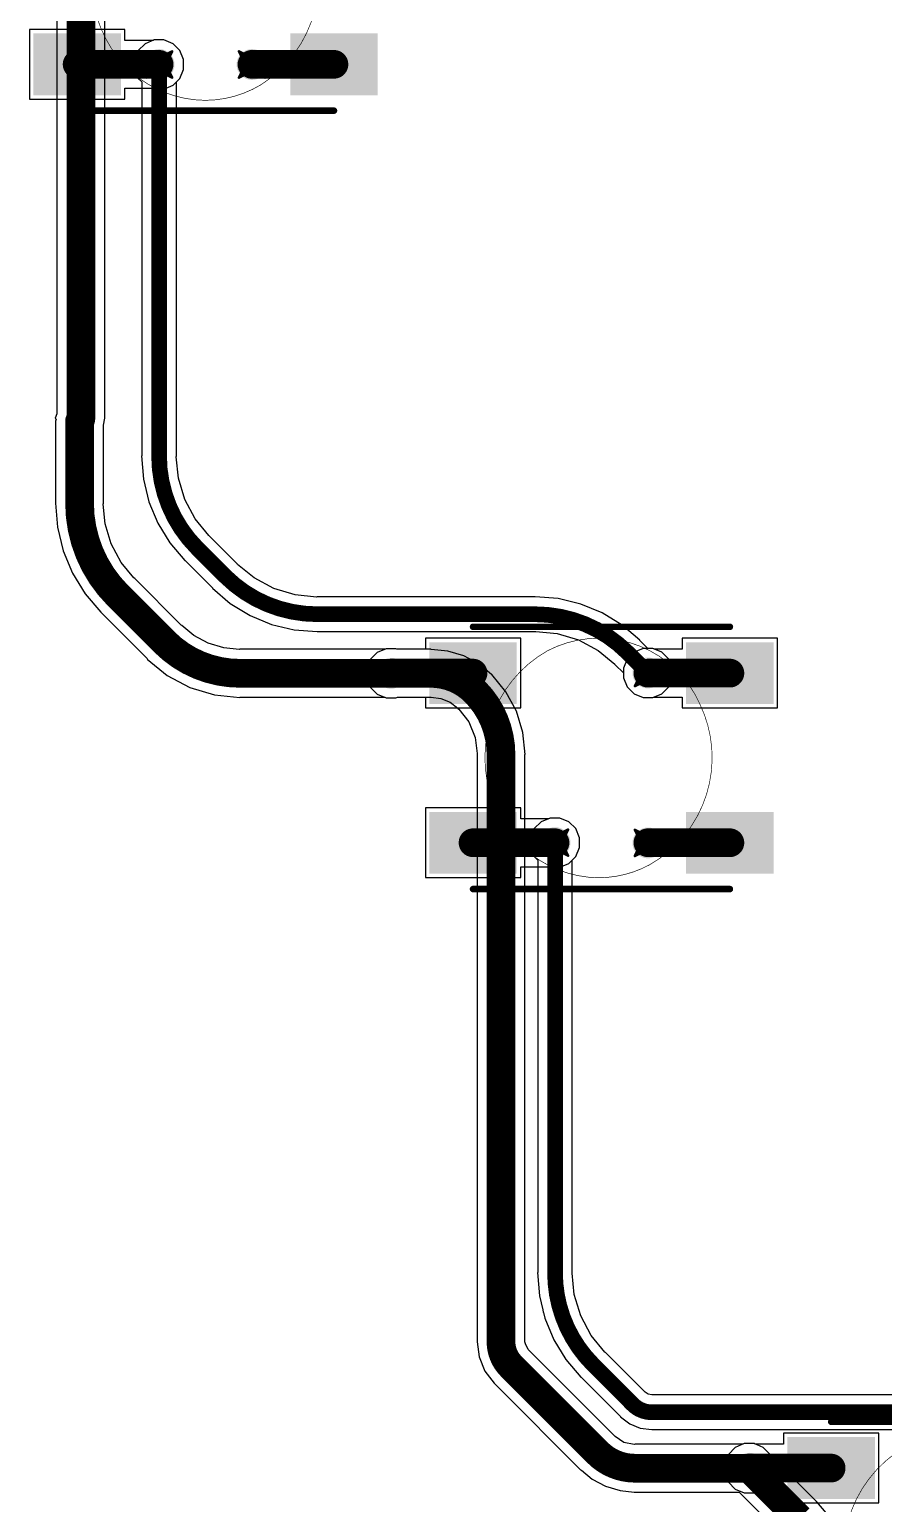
# Model space of a CAD drawing. Header units: inches. Extents: x -11 to 1110, y -7 to 455.
# Drawn here: x 644.01 to 660.63, y 143.59 to 172.27 of the extents above; entities that cross this region are included whole.
import ezdxf

# ---------------------------------------------------------------- set-up
doc = ezdxf.new("R2010")
doc.units = ezdxf.units.IN
for name, color, linetype in [('Bottom Layer', 5, 'Continuous'), ('Drill Drawing', 1, 'Continuous'), ('Mechanical 7', 56, 'Continuous'), ('Top Layer', 1, 'Continuous'), ('Top Overlay', 2, 'Continuous'), ('Top Paste', 8, 'Continuous'), ('Top Solder', 216, 'Continuous'), ('Via Holes', 16, 'Continuous')]:
    doc.layers.add(name, color=color, linetype=linetype)

msp = doc.modelspace()

# ---------------------------------------------------------------- hatches: boundary and pattern name
at = {"layer": 'Bottom Layer'}
h = msp.add_hatch(color=5, dxfattribs=at)
edge = h.paths.add_edge_path()
edge.add_arc((646.53, 171.585), 0.3, 0, 360)
h = msp.add_hatch(color=5, dxfattribs=at)
edge = h.paths.add_edge_path()
edge.add_arc((648.339, 171.585), 0.3, 0, 360)
h = msp.add_hatch(color=5, dxfattribs=at)
edge = h.paths.add_edge_path()
edge.add_arc((651.046, 159.74), 0.3, 0, 360)
h = msp.add_hatch(color=5, dxfattribs=at)
edge = h.paths.add_edge_path()
edge.add_arc((656.046, 159.747), 0.3, 0, 360)
h = msp.add_hatch(color=5, dxfattribs=at)
edge = h.paths.add_edge_path()
edge.add_arc((654.238, 156.447), 0.3, 0, 360)
h = msp.add_hatch(color=5, dxfattribs=at)
edge = h.paths.add_edge_path()
edge.add_arc((656.046, 156.44), 0.3, 0, 360)
h = msp.add_hatch(color=5, dxfattribs=at)
edge = h.paths.add_edge_path()
edge.add_arc((658.018, 144.275), 0.3, 0, 360)
at = {"layer": 'Top Layer'}
for points in [[(644.185, 172.088), (645.685, 172.088), (645.685, 171.088), (644.185, 171.088)], [(649.185, 172.088), (650.685, 172.088), (650.685, 171.088), (649.185, 171.088)], [(651.892, 160.244), (653.392, 160.244), (653.392, 159.244), (651.892, 159.244)], [(658.392, 159.244), (656.892, 159.244), (656.892, 160.244), (658.392, 160.244)], [(651.892, 156.944), (653.392, 156.944), (653.392, 155.944), (651.892, 155.944)], [(656.892, 156.944), (658.392, 156.944), (658.392, 155.944), (656.892, 155.944)], [(658.864, 144.778), (660.364, 144.778), (660.364, 143.778), (658.864, 143.778)]]:
    msp.add_hatch(color=1, dxfattribs=at).paths.add_polyline_path(points)
h = msp.add_hatch(color=1, dxfattribs=at)
edge = h.paths.add_edge_path()
edge.add_arc((646.53, 171.585), 0.3, 0, 360)
h = msp.add_hatch(color=1, dxfattribs=at)
edge = h.paths.add_edge_path()
edge.add_arc((648.339, 171.585), 0.3, 0, 360)
h = msp.add_hatch(color=1, dxfattribs=at)
edge = h.paths.add_edge_path()
edge.add_arc((651.046, 159.74), 0.3, 0, 360)
h = msp.add_hatch(color=1, dxfattribs=at)
edge = h.paths.add_edge_path()
edge.add_arc((656.046, 159.747), 0.3, 0, 360)
h = msp.add_hatch(color=1, dxfattribs=at)
edge = h.paths.add_edge_path()
edge.add_arc((654.238, 156.447), 0.3, 0, 360)
h = msp.add_hatch(color=1, dxfattribs=at)
edge = h.paths.add_edge_path()
edge.add_arc((656.046, 156.44), 0.3, 0, 360)
h = msp.add_hatch(color=1, dxfattribs=at)
edge = h.paths.add_edge_path()
edge.add_arc((658.018, 144.275), 0.3, 0, 360)
at = {"layer": 'Top Paste'}
for points in [[(644.185, 172.088), (645.685, 172.088), (645.685, 171.088), (644.185, 171.088)], [(649.185, 172.088), (650.685, 172.088), (650.685, 171.088), (649.185, 171.088)], [(651.892, 160.244), (653.392, 160.244), (653.392, 159.244), (651.892, 159.244)], [(658.392, 159.244), (656.892, 159.244), (656.892, 160.244), (658.392, 160.244)], [(651.892, 156.944), (653.392, 156.944), (653.392, 155.944), (651.892, 155.944)], [(656.892, 156.944), (658.392, 156.944), (658.392, 155.944), (656.892, 155.944)], [(658.864, 144.778), (660.364, 144.778), (660.364, 143.778), (658.864, 143.778)]]:
    msp.add_hatch(color=8, dxfattribs=at).paths.add_polyline_path(points)
at = {"layer": 'Top Solder'}
for points in [[(644.083, 172.19), (645.786, 172.19), (645.786, 170.987), (644.083, 170.987)], [(649.083, 172.19), (650.786, 172.19), (650.786, 170.987), (649.083, 170.987)], [(651.79, 160.345), (653.494, 160.345), (653.494, 159.142), (651.79, 159.142)], [(658.494, 159.142), (656.79, 159.142), (656.79, 160.345), (658.494, 160.345)], [(651.79, 157.045), (653.494, 157.045), (653.494, 155.842), (651.79, 155.842)], [(656.79, 157.045), (658.494, 157.045), (658.494, 155.842), (656.79, 155.842)], [(658.762, 144.88), (660.465, 144.88), (660.465, 143.677), (658.762, 143.677)]]:
    msp.add_hatch(color=216, dxfattribs=at).paths.add_polyline_path(points)
at = {"layer": 'Via Holes'}
h = msp.add_hatch(color=7, dxfattribs=at)
edge = h.paths.add_edge_path()
edge.add_arc((646.53, 171.585), 0.15, 0, 360)
h = msp.add_hatch(color=7, dxfattribs=at)
edge = h.paths.add_edge_path()
edge.add_arc((648.339, 171.585), 0.15, 0, 360)
h = msp.add_hatch(color=7, dxfattribs=at)
edge = h.paths.add_edge_path()
edge.add_arc((651.046, 159.74), 0.15, 0, 360)
h = msp.add_hatch(color=7, dxfattribs=at)
edge = h.paths.add_edge_path()
edge.add_arc((656.046, 159.747), 0.15, 0, 360)
h = msp.add_hatch(color=7, dxfattribs=at)
edge = h.paths.add_edge_path()
edge.add_arc((654.238, 156.447), 0.15, 0, 360)
h = msp.add_hatch(color=7, dxfattribs=at)
edge = h.paths.add_edge_path()
edge.add_arc((656.046, 156.44), 0.15, 0, 360)
h = msp.add_hatch(color=7, dxfattribs=at)
edge = h.paths.add_edge_path()
edge.add_arc((658.018, 144.275), 0.15, 0, 360)

# ---------------------------------------------------------------- linework, layer by layer
at = {"layer": 'Bottom Layer'}
for p, q in [((644.541, 173.594), (644.541, 164.789)), ((645.474, 164.704), (645.474, 173.787)), ((646.125, 171.855), (646.052, 171.68)), ((646.26, 171.99), (646.125, 171.855)), ((646.435, 172.063), (646.26, 171.99)), ((646.625, 172.063), (646.435, 172.063)), ((646.801, 171.99), (646.625, 172.063)), ((646.935, 171.855), (646.801, 171.99)), ((647.008, 171.68), (646.935, 171.855)), ((646.052, 171.68), (646.052, 171.49)), ((647.008, 171.49), (647.008, 171.68)), ((646.052, 171.49), (646.125, 171.314)), ((646.125, 171.314), (646.194, 171.246)), ((646.194, 171.246), (646.194, 163.969)), ((646.867, 171.246), (646.935, 171.314)), ((646.867, 163.969), (646.867, 171.246)), ((646.935, 171.314), (647.008, 171.49)), ((644.541, 164.789), (644.506, 164.704)), ((644.506, 164.704), (644.506, 164.704)), ((644.506, 164.704), (644.524, 164.682)), ((644.524, 164.682), (644.516, 164.643)), ((644.516, 164.643), (644.516, 163.053)), ((645.448, 164.568), (645.475, 164.704)), ((645.475, 164.704), (645.474, 164.704)), ((645.448, 163.053), (645.448, 164.568)), ((646.194, 163.969), (646.191, 163.969)), ((646.191, 163.969), (646.227, 163.519)), ((646.864, 163.954), (646.867, 163.969)), ((646.905, 163.538), (646.864, 163.954)), ((646.227, 163.519), (646.332, 163.079)), ((647.031, 163.124), (646.905, 163.538)), ((644.516, 163.053), (644.516, 163.053)), ((644.516, 163.053), (644.553, 162.583)), ((645.444, 163.032), (645.448, 163.053)), ((645.482, 162.647), (645.444, 163.032)), ((646.332, 163.079), (646.505, 162.662)), ((647.235, 162.743), (647.031, 163.124)), ((645.6, 162.257), (645.482, 162.647)), ((646.505, 162.662), (646.741, 162.277)), ((647.5, 162.419), (647.235, 162.743)), ((644.553, 162.583), (644.663, 162.124)), ((647.512, 162.411), (647.5, 162.419)), ((648.051, 161.872), (647.512, 162.411)), ((644.663, 162.124), (644.843, 161.688)), ((645.793, 161.898), (645.6, 162.257)), ((646.741, 162.277), (647.034, 161.933)), ((646.038, 161.599), (645.793, 161.898)), ((647.034, 161.933), (647.036, 161.935)), ((647.036, 161.935), (647.575, 161.396)), ((648.059, 161.86), (648.051, 161.872)), ((648.383, 161.595), (648.059, 161.86)), ((644.843, 161.688), (645.09, 161.286)), ((646.056, 161.587), (646.038, 161.599)), ((646.963, 160.68), (646.056, 161.587)), ((648.764, 161.391), (648.383, 161.595)), ((645.09, 161.286), (645.396, 160.927)), ((647.575, 161.396), (647.573, 161.394)), ((647.573, 161.394), (647.917, 161.101)), ((649.178, 161.265), (648.764, 161.391)), ((649.594, 161.224), (649.178, 161.265)), ((649.609, 161.227), (649.594, 161.224)), ((653.851, 161.227), (649.609, 161.227)), ((654.302, 161.194), (653.851, 161.229)), ((653.851, 161.229), (653.851, 161.227)), ((654.741, 161.088), (654.302, 161.194)), ((645.396, 160.927), (645.397, 160.928)), ((645.397, 160.928), (646.304, 160.021)), ((647.917, 161.101), (648.302, 160.865)), ((655.158, 160.915), (654.741, 161.088)), ((655.544, 160.679), (655.158, 160.915)), ((646.971, 160.668), (646.963, 160.68)), ((647.205, 160.475), (646.971, 160.668)), ((648.302, 160.865), (648.719, 160.692)), ((648.719, 160.692), (649.159, 160.587)), ((655.887, 160.386), (655.544, 160.679)), ((647.486, 160.326), (647.205, 160.475)), ((647.789, 160.234), (647.486, 160.326)), ((649.159, 160.587), (649.609, 160.551)), ((649.609, 160.551), (649.609, 160.554)), ((649.609, 160.554), (653.851, 160.554)), ((653.851, 160.554), (653.866, 160.556)), ((653.866, 160.556), (654.282, 160.516)), ((654.282, 160.516), (654.696, 160.39)), ((654.696, 160.39), (655.078, 160.186)), ((655.885, 160.384), (655.887, 160.386)), ((656.045, 160.225), (655.885, 160.384)), ((648.092, 160.204), (647.789, 160.234)), ((648.105, 160.207), (648.092, 160.204)), ((650.923, 160.207), (648.105, 160.207)), ((650.951, 160.218), (650.923, 160.207)), ((651.141, 160.218), (650.951, 160.218)), ((651.17, 160.207), (651.141, 160.218)), ((651.82, 160.207), (651.17, 160.207)), ((651.829, 160.205), (651.82, 160.207)), ((652.148, 160.173), (651.829, 160.205)), ((652.463, 160.078), (652.148, 160.173)), ((652.753, 159.923), (652.463, 160.078)), ((655.078, 160.186), (655.401, 159.921)), ((656.141, 160.225), (656.045, 160.225)), ((656.317, 160.152), (656.141, 160.225)), ((656.451, 160.018), (656.317, 160.152)), ((646.304, 160.021), (646.301, 160.018)), ((646.301, 160.018), (646.688, 159.701)), ((653.001, 159.72), (652.753, 159.923)), ((655.401, 159.921), (655.409, 159.908)), ((655.409, 159.908), (655.569, 159.749)), ((655.569, 159.749), (655.569, 159.652)), ((656.524, 159.842), (656.451, 160.018)), ((656.524, 159.652), (656.524, 159.842)), ((646.688, 159.701), (647.129, 159.465)), ((647.129, 159.465), (647.608, 159.32)), ((653.008, 159.715), (653.001, 159.72)), ((653.009, 159.716), (653.008, 159.715)), ((653.283, 159.382), (653.009, 159.716)), ((655.569, 159.652), (655.641, 159.476)), ((655.641, 159.476), (655.776, 159.342)), ((656.317, 159.342), (656.451, 159.476)), ((656.451, 159.476), (656.524, 159.652)), ((647.608, 159.32), (648.105, 159.271)), ((648.105, 159.271), (648.105, 159.274)), ((648.105, 159.274), (650.923, 159.274)), ((650.923, 159.274), (650.951, 159.263)), ((650.951, 159.263), (651.141, 159.263)), ((651.141, 159.263), (651.17, 159.274)), ((651.17, 159.274), (651.82, 159.274)), ((651.82, 159.274), (651.829, 159.276)), ((651.829, 159.276), (652.015, 159.251)), ((652.015, 159.251), (652.195, 159.176)), ((652.195, 159.176), (652.344, 159.062)), ((653.487, 159.001), (653.283, 159.382)), ((655.776, 159.342), (655.951, 159.269)), ((655.951, 159.269), (656.141, 159.269)), ((656.141, 159.269), (656.317, 159.342)), ((652.344, 159.062), (652.349, 159.055)), ((652.349, 159.055), (652.367, 159.043)), ((652.367, 159.043), (652.557, 158.796)), ((653.612, 158.588), (653.487, 159.001)), ((652.557, 158.796), (652.684, 158.489)), ((652.684, 158.489), (652.725, 158.18)), ((653.654, 158.159), (653.612, 158.588)), ((652.725, 158.18), (652.72, 158.159)), ((652.72, 158.159), (652.72, 146.736)), ((653.653, 156.615), (653.653, 158.159)), ((653.653, 158.159), (653.654, 158.159)), ((654.143, 156.925), (653.967, 156.852)), ((654.333, 156.925), (654.143, 156.925)), ((654.508, 156.852), (654.333, 156.925)), ((653.78, 156.59), (653.653, 156.615)), ((653.833, 156.718), (653.78, 156.59)), ((653.967, 156.852), (653.833, 156.718)), ((654.643, 156.718), (654.508, 156.852)), ((654.715, 156.542), (654.643, 156.718)), ((653.653, 156.279), (653.78, 156.305)), ((653.78, 156.305), (653.833, 156.176)), ((654.643, 156.176), (654.715, 156.352)), ((654.715, 156.352), (654.715, 156.542)), ((653.653, 146.736), (653.653, 156.279)), ((653.833, 156.176), (653.901, 156.108)), ((653.901, 156.108), (653.901, 148.083)), ((654.574, 156.108), (654.643, 156.176)), ((654.574, 148.083), (654.574, 156.108)), ((653.901, 148.083), (653.899, 148.083)), ((653.899, 148.083), (653.934, 147.632)), ((654.571, 148.068), (654.574, 148.083)), ((654.612, 147.652), (654.571, 148.068)), ((653.934, 147.632), (654, 147.357)), ((654.738, 147.238), (654.612, 147.652)), ((654, 147.357), (654.009, 147.311)), ((654.009, 147.311), (654.012, 147.307)), ((654.012, 147.307), (654.04, 147.193)), ((654.04, 147.193), (654.212, 146.776)), ((654.942, 146.856), (654.738, 147.238)), ((655.207, 146.533), (654.942, 146.856)), ((652.72, 146.736), (652.719, 146.736)), ((652.719, 146.736), (652.758, 146.44)), ((653.652, 146.735), (653.653, 146.736)), ((653.661, 146.694), (653.652, 146.735)), ((653.714, 146.588), (653.661, 146.694)), ((655.396, 144.906), (653.714, 146.588)), ((654.212, 146.776), (654.448, 146.391)), ((652.758, 146.44), (652.872, 146.165)), ((654.448, 146.391), (654.742, 146.047)), ((655.22, 146.525), (655.207, 146.533)), ((655.99, 145.755), (655.22, 146.525)), ((652.872, 146.165), (653.054, 145.929)), ((654.742, 146.047), (654.744, 146.049)), ((654.744, 146.049), (655.514, 145.279)), ((653.054, 145.929), (653.054, 145.929)), ((653.054, 145.929), (653.144, 145.839)), ((653.144, 145.839), (654.736, 144.247)), ((655.992, 145.757), (655.99, 145.755)), ((656.05, 145.717), (655.992, 145.757)), ((656.12, 145.704), (656.05, 145.717)), ((656.12, 145.701), (656.12, 145.704)), ((660.877, 145.701), (656.12, 145.701)), ((655.514, 145.279), (655.513, 145.278)), ((655.513, 145.278), (655.691, 145.142)), ((655.691, 145.142), (655.898, 145.056)), ((655.406, 144.891), (655.396, 144.906)), ((655.576, 144.777), (655.406, 144.891)), ((655.898, 145.056), (656.12, 145.027)), ((656.12, 145.027), (656.12, 145.028)), ((656.12, 145.028), (660.877, 145.028)), ((655.777, 144.737), (655.576, 144.777)), ((655.795, 144.741), (655.777, 144.737)), ((657.895, 144.741), (655.795, 144.741)), ((657.923, 144.753), (657.895, 144.741)), ((658.113, 144.753), (657.923, 144.753)), ((658.289, 144.68), (658.113, 144.753)), ((658.423, 144.545), (658.289, 144.68)), ((658.435, 144.517), (658.423, 144.545)), ((659.325, 143.627), (658.435, 144.517)), ((654.736, 144.247), (654.751, 144.237)), ((654.751, 144.237), (654.964, 144.062)), ((654.964, 144.062), (655.223, 143.924)), ((655.223, 143.924), (655.503, 143.839)), ((655.503, 143.839), (655.778, 143.812)), ((655.778, 143.812), (655.795, 143.809)), ((655.795, 143.809), (657.825, 143.809)), ((657.825, 143.809), (658.666, 142.968)), ((659.632, 143.268), (659.325, 143.627)), ((659.325, 143.627), (659.325, 143.627))]:
    msp.add_line(p, q, dxfattribs=at)
for points in [[(645.008, 164.704, 0.559, 0.559, 0), (645.008, 173.787, 0.559, 0.559, 0)], [(646.53, 163.969, 0.305, 0.305, 0), (646.53, 171.585, 0.305, 0.305, 0)], [(645.008, 164.704, 0.559, 0.559, -0.198912), (644.982, 164.643, 0.559, 0.559, 0)], [(644.982, 163.053, 0.559, 0.559, 0), (644.982, 164.643, 0.559, 0.559, 0)], [(647.274, 162.173, 0.305, 0.305, -0.198912), (646.53, 163.969, 0.305, 0.305, 0)], [(645.726, 161.257, 0.559, 0.559, -0.198912), (644.982, 163.053, 0.559, 0.559, 0)], [(647.274, 162.173, 0.305, 0.305, 0), (647.813, 161.634, 0.305, 0.305, 0)], [(649.609, 160.89, 0.305, 0.305, -0.198912), (647.813, 161.634, 0.305, 0.305, 0)], [(645.726, 161.257, 0.559, 0.559, 0), (646.633, 160.35, 0.559, 0.559, 0)], [(649.609, 160.89, 0.305, 0.305, 0), (653.851, 160.89, 0.305, 0.305, 0)], [(653.851, 160.89, 0.305, 0.305, -0.198912), (655.647, 160.146, 0.305, 0.305, 0)], [(648.105, 159.74, 0.559, 0.559, -0.198912), (646.633, 160.35, 0.559, 0.559, 0)], [(655.647, 160.146, 0.305, 0.305, 0), (656.046, 159.747, 0.305, 0.305, 0)], [(648.105, 159.74, 0.559, 0.559, 0), (651.046, 159.74, 0.559, 0.559, 0)], [(651.046, 159.74, 0.559, 0.559, 0), (651.82, 159.74, 0.559, 0.559, 0)], [(651.82, 159.74, 0.559, 0.559, -0.198912), (652.678, 159.385, 0.559, 0.559, 0)], [(652.678, 159.385, 0.559, 0.559, -0.198912), (653.186, 158.159, 0.559, 0.559, 0)], [(653.186, 146.736, 0.559, 0.559, 0), (653.186, 158.159, 0.559, 0.559, 0)], [(654.238, 148.083, 0.305, 0.305, 0), (654.238, 156.447, 0.305, 0.305, 0)], [(654.32, 147.44, 0.305, 0.305, -0.064021), (654.238, 148.083, 0.305, 0.305, 0)], [(654.982, 146.287, 0.305, 0.305, -0.133195), (654.32, 147.44, 0.305, 0.305, 0)], [(653.384, 146.259, 0.559, 0.559, -0.198912), (653.186, 146.736, 0.559, 0.559, 0)], [(653.384, 146.259, 0.559, 0.559, 0), (655.066, 144.577, 0.559, 0.559, 0)], [(654.982, 146.287, 0.305, 0.305, 0), (655.752, 145.517, 0.305, 0.305, 0)], [(656.12, 145.364, 0.305, 0.305, -0.198912), (655.752, 145.517, 0.305, 0.305, 0)], [(656.12, 145.364, 0.305, 0.305, 0), (660.877, 145.364, 0.305, 0.305, 0)], [(655.795, 144.275, 0.559, 0.559, -0.198912), (655.066, 144.577, 0.559, 0.559, 0)], [(655.795, 144.275, 0.559, 0.559, 0), (658.018, 144.275, 0.559, 0.559, 0)], [(658.018, 144.275, 0.559, 0.559, 0), (658.996, 143.297, 0.559, 0.559, 0)]]:
    msp.add_lwpolyline(points, format="xyseb", dxfattribs=at)
for points in [[(646.454, 171.585, 0.152, 0.152, 1), (646.606, 171.585, 0.152, 0.152, 1)], [(644.842, 164.643, 0.279, 0.279, 1), (645.122, 164.643, 0.279, 0.279, 1)], [(644.842, 164.643, 0.279, 0.279, 1), (645.122, 164.643, 0.279, 0.279, 1)], [(644.868, 164.704, 0.279, 0.279, 1), (645.147, 164.704, 0.279, 0.279, 1)], [(644.868, 164.704, 0.279, 0.279, 1), (645.147, 164.704, 0.279, 0.279, 1)], [(646.454, 163.969, 0.152, 0.152, 1), (646.606, 163.969, 0.152, 0.152, 1)], [(646.454, 163.969, 0.152, 0.152, 1), (646.606, 163.969, 0.152, 0.152, 1)], [(644.842, 163.053, 0.279, 0.279, 1), (645.122, 163.053, 0.279, 0.279, 1)], [(644.842, 163.053, 0.279, 0.279, 1), (645.122, 163.053, 0.279, 0.279, 1)], [(647.198, 162.173, 0.152, 0.152, 1), (647.35, 162.173, 0.152, 0.152, 1)], [(647.198, 162.173, 0.152, 0.152, 1), (647.35, 162.173, 0.152, 0.152, 1)], [(647.737, 161.634, 0.152, 0.152, 1), (647.889, 161.634, 0.152, 0.152, 1)], [(647.737, 161.634, 0.152, 0.152, 1), (647.889, 161.634, 0.152, 0.152, 1)], [(645.586, 161.257, 0.279, 0.279, 1), (645.866, 161.257, 0.279, 0.279, 1)], [(645.586, 161.257, 0.279, 0.279, 1), (645.866, 161.257, 0.279, 0.279, 1)], [(649.533, 160.89, 0.152, 0.152, 1), (649.685, 160.89, 0.152, 0.152, 1)], [(649.533, 160.89, 0.152, 0.152, 1), (649.685, 160.89, 0.152, 0.152, 1)], [(653.775, 160.89, 0.152, 0.152, 1), (653.927, 160.89, 0.152, 0.152, 1)], [(653.775, 160.89, 0.152, 0.152, 1), (653.927, 160.89, 0.152, 0.152, 1)], [(646.493, 160.35, 0.279, 0.279, 1), (646.773, 160.35, 0.279, 0.279, 1)], [(646.493, 160.35, 0.279, 0.279, 1), (646.773, 160.35, 0.279, 0.279, 1)], [(655.571, 160.146, 0.152, 0.152, 1), (655.724, 160.146, 0.152, 0.152, 1)], [(655.571, 160.146, 0.152, 0.152, 1), (655.724, 160.146, 0.152, 0.152, 1)], [(647.966, 159.74, 0.279, 0.279, 1), (648.245, 159.74, 0.279, 0.279, 1)], [(647.966, 159.74, 0.279, 0.279, 1), (648.245, 159.74, 0.279, 0.279, 1)], [(650.907, 159.74, 0.279, 0.279, 1), (651.186, 159.74, 0.279, 0.279, 1)], [(650.907, 159.74, 0.279, 0.279, 1), (651.186, 159.74, 0.279, 0.279, 1)], [(651.681, 159.74, 0.279, 0.279, 1), (651.96, 159.74, 0.279, 0.279, 1)], [(651.681, 159.74, 0.279, 0.279, 1), (651.96, 159.74, 0.279, 0.279, 1)], [(655.97, 159.747, 0.152, 0.152, 1), (656.123, 159.747, 0.152, 0.152, 1)], [(652.539, 159.385, 0.279, 0.279, 1), (652.818, 159.385, 0.279, 0.279, 1)], [(652.539, 159.385, 0.279, 0.279, 1), (652.818, 159.385, 0.279, 0.279, 1)], [(653.047, 158.159, 0.279, 0.279, 1), (653.326, 158.159, 0.279, 0.279, 1)], [(653.047, 158.159, 0.279, 0.279, 1), (653.326, 158.159, 0.279, 0.279, 1)], [(654.161, 156.447, 0.152, 0.152, 1), (654.314, 156.447, 0.152, 0.152, 1)], [(654.161, 148.083, 0.152, 0.152, 1), (654.314, 148.083, 0.152, 0.152, 1)], [(654.161, 148.083, 0.152, 0.152, 1), (654.314, 148.083, 0.152, 0.152, 1)], [(654.244, 147.44, 0.152, 0.152, 1), (654.397, 147.44, 0.152, 0.152, 1)], [(654.244, 147.44, 0.152, 0.152, 1), (654.397, 147.44, 0.152, 0.152, 1)], [(653.047, 146.736, 0.279, 0.279, 1), (653.326, 146.736, 0.279, 0.279, 1)], [(653.047, 146.736, 0.279, 0.279, 1), (653.326, 146.736, 0.279, 0.279, 1)], [(653.244, 146.259, 0.279, 0.279, 1), (653.524, 146.259, 0.279, 0.279, 1)], [(653.244, 146.259, 0.279, 0.279, 1), (653.524, 146.259, 0.279, 0.279, 1)], [(654.905, 146.287, 0.152, 0.152, 1), (655.058, 146.287, 0.152, 0.152, 1)], [(654.905, 146.287, 0.152, 0.152, 1), (655.058, 146.287, 0.152, 0.152, 1)], [(655.676, 145.517, 0.152, 0.152, 1), (655.828, 145.517, 0.152, 0.152, 1)], [(655.676, 145.517, 0.152, 0.152, 1), (655.828, 145.517, 0.152, 0.152, 1)], [(656.044, 145.364, 0.152, 0.152, 1), (656.196, 145.364, 0.152, 0.152, 1)], [(656.044, 145.364, 0.152, 0.152, 1), (656.196, 145.364, 0.152, 0.152, 1)], [(654.926, 144.577, 0.279, 0.279, 1), (655.206, 144.577, 0.279, 0.279, 1)], [(654.926, 144.577, 0.279, 0.279, 1), (655.206, 144.577, 0.279, 0.279, 1)], [(655.655, 144.275, 0.279, 0.279, 1), (655.935, 144.275, 0.279, 0.279, 1)], [(655.655, 144.275, 0.279, 0.279, 1), (655.935, 144.275, 0.279, 0.279, 1)], [(657.878, 144.275, 0.279, 0.279, 1), (658.158, 144.275, 0.279, 0.279, 1)], [(657.878, 144.275, 0.279, 0.279, 1), (658.158, 144.275, 0.279, 0.279, 1)]]:
    msp.add_lwpolyline(points, format="xyseb", close=True, dxfattribs=at)
at = {"layer": 'Drill Drawing'}
for points in [[(646.276, 171.839, 0.0508, 0.0508, 0), (646.53, 171.712, 0.0508, 0.0508, 0)], [(646.276, 171.839, 0.0508, 0.0508, 0), (646.403, 171.585, 0.0508, 0.0508, 0)], [(646.53, 171.712, 0.0508, 0.0508, 0), (646.784, 171.839, 0.0508, 0.0508, 0)], [(646.657, 171.585, 0.0508, 0.0508, 0), (646.784, 171.839, 0.0508, 0.0508, 0)], [(648.085, 171.839, 0.0508, 0.0508, 0), (648.339, 171.712, 0.0508, 0.0508, 0)], [(648.085, 171.839, 0.0508, 0.0508, 0), (648.212, 171.585, 0.0508, 0.0508, 0)], [(648.339, 171.712, 0.0508, 0.0508, 0), (648.593, 171.839, 0.0508, 0.0508, 0)], [(648.466, 171.585, 0.0508, 0.0508, 0), (648.593, 171.839, 0.0508, 0.0508, 0)], [(646.276, 171.331, 0.0508, 0.0508, 0), (646.403, 171.585, 0.0508, 0.0508, 0)], [(646.657, 171.585, 0.0508, 0.0508, 0), (646.784, 171.331, 0.0508, 0.0508, 0)], [(648.085, 171.331, 0.0508, 0.0508, 0), (648.212, 171.585, 0.0508, 0.0508, 0)], [(648.466, 171.585, 0.0508, 0.0508, 0), (648.593, 171.331, 0.0508, 0.0508, 0)], [(646.276, 171.331, 0.0508, 0.0508, 0), (646.53, 171.458, 0.0508, 0.0508, 0)], [(646.53, 171.458, 0.0508, 0.0508, 0), (646.784, 171.331, 0.0508, 0.0508, 0)], [(648.085, 171.331, 0.0508, 0.0508, 0), (648.339, 171.458, 0.0508, 0.0508, 0)], [(648.339, 171.458, 0.0508, 0.0508, 0), (648.593, 171.331, 0.0508, 0.0508, 0)], [(655.792, 160.001, 0.0508, 0.0508, 0), (656.046, 159.874, 0.0508, 0.0508, 0)], [(655.792, 160.001, 0.0508, 0.0508, 0), (655.919, 159.747, 0.0508, 0.0508, 0)], [(656.046, 159.874, 0.0508, 0.0508, 0), (656.3, 160.001, 0.0508, 0.0508, 0)], [(656.173, 159.747, 0.0508, 0.0508, 0), (656.3, 160.001, 0.0508, 0.0508, 0)], [(650.792, 159.994, 0.0508, 0.0508, 0), (651.046, 159.867, 0.0508, 0.0508, 0)], [(650.792, 159.994, 0.0508, 0.0508, 0), (650.919, 159.74, 0.0508, 0.0508, 0)], [(650.792, 159.486, 0.0508, 0.0508, 0), (650.919, 159.74, 0.0508, 0.0508, 0)], [(651.046, 159.867, 0.0508, 0.0508, 0), (651.3, 159.994, 0.0508, 0.0508, 0)], [(651.173, 159.74, 0.0508, 0.0508, 0), (651.3, 159.994, 0.0508, 0.0508, 0)], [(651.173, 159.74, 0.0508, 0.0508, 0), (651.3, 159.486, 0.0508, 0.0508, 0)], [(655.792, 159.493, 0.0508, 0.0508, 0), (655.919, 159.747, 0.0508, 0.0508, 0)], [(656.173, 159.747, 0.0508, 0.0508, 0), (656.3, 159.493, 0.0508, 0.0508, 0)], [(650.792, 159.486, 0.0508, 0.0508, 0), (651.046, 159.613, 0.0508, 0.0508, 0)], [(651.046, 159.613, 0.0508, 0.0508, 0), (651.3, 159.486, 0.0508, 0.0508, 0)], [(655.792, 159.493, 0.0508, 0.0508, 0), (656.046, 159.62, 0.0508, 0.0508, 0)], [(656.046, 159.62, 0.0508, 0.0508, 0), (656.3, 159.493, 0.0508, 0.0508, 0)], [(653.984, 156.701, 0.0508, 0.0508, 0), (654.238, 156.574, 0.0508, 0.0508, 0)], [(653.984, 156.701, 0.0508, 0.0508, 0), (654.111, 156.447, 0.0508, 0.0508, 0)], [(654.238, 156.574, 0.0508, 0.0508, 0), (654.492, 156.701, 0.0508, 0.0508, 0)], [(654.365, 156.447, 0.0508, 0.0508, 0), (654.492, 156.701, 0.0508, 0.0508, 0)], [(655.792, 156.694, 0.0508, 0.0508, 0), (656.046, 156.567, 0.0508, 0.0508, 0)], [(655.792, 156.694, 0.0508, 0.0508, 0), (655.919, 156.44, 0.0508, 0.0508, 0)], [(656.046, 156.567, 0.0508, 0.0508, 0), (656.3, 156.694, 0.0508, 0.0508, 0)], [(656.173, 156.44, 0.0508, 0.0508, 0), (656.3, 156.694, 0.0508, 0.0508, 0)], [(653.984, 156.193, 0.0508, 0.0508, 0), (654.111, 156.447, 0.0508, 0.0508, 0)], [(653.984, 156.193, 0.0508, 0.0508, 0), (654.238, 156.32, 0.0508, 0.0508, 0)], [(654.238, 156.32, 0.0508, 0.0508, 0), (654.492, 156.193, 0.0508, 0.0508, 0)], [(654.365, 156.447, 0.0508, 0.0508, 0), (654.492, 156.193, 0.0508, 0.0508, 0)], [(655.792, 156.186, 0.0508, 0.0508, 0), (655.919, 156.44, 0.0508, 0.0508, 0)], [(655.792, 156.186, 0.0508, 0.0508, 0), (656.046, 156.313, 0.0508, 0.0508, 0)], [(656.046, 156.313, 0.0508, 0.0508, 0), (656.3, 156.186, 0.0508, 0.0508, 0)], [(656.173, 156.44, 0.0508, 0.0508, 0), (656.3, 156.186, 0.0508, 0.0508, 0)], [(657.764, 144.529, 0.0508, 0.0508, 0), (658.018, 144.402, 0.0508, 0.0508, 0)], [(657.764, 144.529, 0.0508, 0.0508, 0), (657.891, 144.275, 0.0508, 0.0508, 0)], [(658.018, 144.402, 0.0508, 0.0508, 0), (658.272, 144.529, 0.0508, 0.0508, 0)], [(658.145, 144.275, 0.0508, 0.0508, 0), (658.272, 144.529, 0.0508, 0.0508, 0)], [(657.764, 144.021, 0.0508, 0.0508, 0), (657.891, 144.275, 0.0508, 0.0508, 0)], [(658.145, 144.275, 0.0508, 0.0508, 0), (658.272, 144.021, 0.0508, 0.0508, 0)], [(657.764, 144.021, 0.0508, 0.0508, 0), (658.018, 144.148, 0.0508, 0.0508, 0)], [(658.018, 144.148, 0.0508, 0.0508, 0), (658.272, 144.021, 0.0508, 0.0508, 0)]]:
    msp.add_lwpolyline(points, format="xyseb", dxfattribs=at)
for points in [[(646.264, 171.839, 0.0254, 0.0254, 1), (646.289, 171.839, 0.0254, 0.0254, 1)], [(646.264, 171.839, 0.0254, 0.0254, 1), (646.289, 171.839, 0.0254, 0.0254, 1)], [(646.772, 171.839, 0.0254, 0.0254, 1), (646.797, 171.839, 0.0254, 0.0254, 1)], [(646.772, 171.839, 0.0254, 0.0254, 1), (646.797, 171.839, 0.0254, 0.0254, 1)], [(648.072, 171.839, 0.0254, 0.0254, 1), (648.098, 171.839, 0.0254, 0.0254, 1)], [(648.072, 171.839, 0.0254, 0.0254, 1), (648.098, 171.839, 0.0254, 0.0254, 1)], [(648.58, 171.839, 0.0254, 0.0254, 1), (648.606, 171.839, 0.0254, 0.0254, 1)], [(648.58, 171.839, 0.0254, 0.0254, 1), (648.606, 171.839, 0.0254, 0.0254, 1)], [(646.391, 171.585, 0.0254, 0.0254, 1), (646.416, 171.585, 0.0254, 0.0254, 1)], [(646.391, 171.585, 0.0254, 0.0254, 1), (646.416, 171.585, 0.0254, 0.0254, 1)], [(646.518, 171.712, 0.0254, 0.0254, 1), (646.543, 171.712, 0.0254, 0.0254, 1)], [(646.518, 171.712, 0.0254, 0.0254, 1), (646.543, 171.712, 0.0254, 0.0254, 1)], [(646.645, 171.585, 0.0254, 0.0254, 1), (646.67, 171.585, 0.0254, 0.0254, 1)], [(646.645, 171.585, 0.0254, 0.0254, 1), (646.67, 171.585, 0.0254, 0.0254, 1)], [(648.199, 171.585, 0.0254, 0.0254, 1), (648.225, 171.585, 0.0254, 0.0254, 1)], [(648.199, 171.585, 0.0254, 0.0254, 1), (648.225, 171.585, 0.0254, 0.0254, 1)], [(648.326, 171.712, 0.0254, 0.0254, 1), (648.352, 171.712, 0.0254, 0.0254, 1)], [(648.326, 171.712, 0.0254, 0.0254, 1), (648.352, 171.712, 0.0254, 0.0254, 1)], [(648.453, 171.585, 0.0254, 0.0254, 1), (648.479, 171.585, 0.0254, 0.0254, 1)], [(648.453, 171.585, 0.0254, 0.0254, 1), (648.479, 171.585, 0.0254, 0.0254, 1)], [(646.264, 171.331, 0.0254, 0.0254, 1), (646.289, 171.331, 0.0254, 0.0254, 1)], [(646.264, 171.331, 0.0254, 0.0254, 1), (646.289, 171.331, 0.0254, 0.0254, 1)], [(646.518, 171.458, 0.0254, 0.0254, 1), (646.543, 171.458, 0.0254, 0.0254, 1)], [(646.518, 171.458, 0.0254, 0.0254, 1), (646.543, 171.458, 0.0254, 0.0254, 1)], [(646.772, 171.331, 0.0254, 0.0254, 1), (646.797, 171.331, 0.0254, 0.0254, 1)], [(646.772, 171.331, 0.0254, 0.0254, 1), (646.797, 171.331, 0.0254, 0.0254, 1)], [(648.072, 171.331, 0.0254, 0.0254, 1), (648.098, 171.331, 0.0254, 0.0254, 1)], [(648.072, 171.331, 0.0254, 0.0254, 1), (648.098, 171.331, 0.0254, 0.0254, 1)], [(648.326, 171.458, 0.0254, 0.0254, 1), (648.352, 171.458, 0.0254, 0.0254, 1)], [(648.326, 171.458, 0.0254, 0.0254, 1), (648.352, 171.458, 0.0254, 0.0254, 1)], [(648.58, 171.331, 0.0254, 0.0254, 1), (648.606, 171.331, 0.0254, 0.0254, 1)], [(648.58, 171.331, 0.0254, 0.0254, 1), (648.606, 171.331, 0.0254, 0.0254, 1)], [(655.78, 160.001, 0.0254, 0.0254, 1), (655.805, 160.001, 0.0254, 0.0254, 1)], [(655.78, 160.001, 0.0254, 0.0254, 1), (655.805, 160.001, 0.0254, 0.0254, 1)], [(656.288, 160.001, 0.0254, 0.0254, 1), (656.313, 160.001, 0.0254, 0.0254, 1)], [(656.288, 160.001, 0.0254, 0.0254, 1), (656.313, 160.001, 0.0254, 0.0254, 1)], [(650.78, 159.994, 0.0254, 0.0254, 1), (650.805, 159.994, 0.0254, 0.0254, 1)], [(650.78, 159.994, 0.0254, 0.0254, 1), (650.805, 159.994, 0.0254, 0.0254, 1)], [(650.907, 159.74, 0.0254, 0.0254, 1), (650.932, 159.74, 0.0254, 0.0254, 1)], [(650.907, 159.74, 0.0254, 0.0254, 1), (650.932, 159.74, 0.0254, 0.0254, 1)], [(651.034, 159.867, 0.0254, 0.0254, 1), (651.059, 159.867, 0.0254, 0.0254, 1)], [(651.034, 159.867, 0.0254, 0.0254, 1), (651.059, 159.867, 0.0254, 0.0254, 1)], [(651.161, 159.74, 0.0254, 0.0254, 1), (651.186, 159.74, 0.0254, 0.0254, 1)], [(651.161, 159.74, 0.0254, 0.0254, 1), (651.186, 159.74, 0.0254, 0.0254, 1)], [(651.288, 159.994, 0.0254, 0.0254, 1), (651.313, 159.994, 0.0254, 0.0254, 1)], [(651.288, 159.994, 0.0254, 0.0254, 1), (651.313, 159.994, 0.0254, 0.0254, 1)], [(655.907, 159.747, 0.0254, 0.0254, 1), (655.932, 159.747, 0.0254, 0.0254, 1)], [(655.907, 159.747, 0.0254, 0.0254, 1), (655.932, 159.747, 0.0254, 0.0254, 1)], [(656.034, 159.874, 0.0254, 0.0254, 1), (656.059, 159.874, 0.0254, 0.0254, 1)], [(656.034, 159.874, 0.0254, 0.0254, 1), (656.059, 159.874, 0.0254, 0.0254, 1)], [(656.161, 159.747, 0.0254, 0.0254, 1), (656.186, 159.747, 0.0254, 0.0254, 1)], [(656.161, 159.747, 0.0254, 0.0254, 1), (656.186, 159.747, 0.0254, 0.0254, 1)], [(650.78, 159.486, 0.0254, 0.0254, 1), (650.805, 159.486, 0.0254, 0.0254, 1)], [(650.78, 159.486, 0.0254, 0.0254, 1), (650.805, 159.486, 0.0254, 0.0254, 1)], [(651.034, 159.613, 0.0254, 0.0254, 1), (651.059, 159.613, 0.0254, 0.0254, 1)], [(651.034, 159.613, 0.0254, 0.0254, 1), (651.059, 159.613, 0.0254, 0.0254, 1)], [(651.288, 159.486, 0.0254, 0.0254, 1), (651.313, 159.486, 0.0254, 0.0254, 1)], [(651.288, 159.486, 0.0254, 0.0254, 1), (651.313, 159.486, 0.0254, 0.0254, 1)], [(655.78, 159.493, 0.0254, 0.0254, 1), (655.805, 159.493, 0.0254, 0.0254, 1)], [(655.78, 159.493, 0.0254, 0.0254, 1), (655.805, 159.493, 0.0254, 0.0254, 1)], [(656.034, 159.62, 0.0254, 0.0254, 1), (656.059, 159.62, 0.0254, 0.0254, 1)], [(656.034, 159.62, 0.0254, 0.0254, 1), (656.059, 159.62, 0.0254, 0.0254, 1)], [(656.288, 159.493, 0.0254, 0.0254, 1), (656.313, 159.493, 0.0254, 0.0254, 1)], [(656.288, 159.493, 0.0254, 0.0254, 1), (656.313, 159.493, 0.0254, 0.0254, 1)], [(653.971, 156.701, 0.0254, 0.0254, 1), (653.996, 156.701, 0.0254, 0.0254, 1)], [(653.971, 156.701, 0.0254, 0.0254, 1), (653.996, 156.701, 0.0254, 0.0254, 1)], [(654.225, 156.574, 0.0254, 0.0254, 1), (654.25, 156.574, 0.0254, 0.0254, 1)], [(654.225, 156.574, 0.0254, 0.0254, 1), (654.25, 156.574, 0.0254, 0.0254, 1)], [(654.479, 156.701, 0.0254, 0.0254, 1), (654.504, 156.701, 0.0254, 0.0254, 1)], [(654.479, 156.701, 0.0254, 0.0254, 1), (654.504, 156.701, 0.0254, 0.0254, 1)], [(655.78, 156.694, 0.0254, 0.0254, 1), (655.805, 156.694, 0.0254, 0.0254, 1)], [(655.78, 156.694, 0.0254, 0.0254, 1), (655.805, 156.694, 0.0254, 0.0254, 1)], [(656.034, 156.567, 0.0254, 0.0254, 1), (656.059, 156.567, 0.0254, 0.0254, 1)], [(656.034, 156.567, 0.0254, 0.0254, 1), (656.059, 156.567, 0.0254, 0.0254, 1)], [(656.288, 156.694, 0.0254, 0.0254, 1), (656.313, 156.694, 0.0254, 0.0254, 1)], [(656.288, 156.694, 0.0254, 0.0254, 1), (656.313, 156.694, 0.0254, 0.0254, 1)], [(654.098, 156.447, 0.0254, 0.0254, 1), (654.123, 156.447, 0.0254, 0.0254, 1)], [(654.098, 156.447, 0.0254, 0.0254, 1), (654.123, 156.447, 0.0254, 0.0254, 1)], [(654.225, 156.32, 0.0254, 0.0254, 1), (654.25, 156.32, 0.0254, 0.0254, 1)], [(654.225, 156.32, 0.0254, 0.0254, 1), (654.25, 156.32, 0.0254, 0.0254, 1)], [(654.352, 156.447, 0.0254, 0.0254, 1), (654.377, 156.447, 0.0254, 0.0254, 1)], [(654.352, 156.447, 0.0254, 0.0254, 1), (654.377, 156.447, 0.0254, 0.0254, 1)], [(655.907, 156.44, 0.0254, 0.0254, 1), (655.932, 156.44, 0.0254, 0.0254, 1)], [(655.907, 156.44, 0.0254, 0.0254, 1), (655.932, 156.44, 0.0254, 0.0254, 1)], [(656.034, 156.313, 0.0254, 0.0254, 1), (656.059, 156.313, 0.0254, 0.0254, 1)], [(656.034, 156.313, 0.0254, 0.0254, 1), (656.059, 156.313, 0.0254, 0.0254, 1)], [(656.161, 156.44, 0.0254, 0.0254, 1), (656.186, 156.44, 0.0254, 0.0254, 1)], [(656.161, 156.44, 0.0254, 0.0254, 1), (656.186, 156.44, 0.0254, 0.0254, 1)], [(653.971, 156.193, 0.0254, 0.0254, 1), (653.996, 156.193, 0.0254, 0.0254, 1)], [(653.971, 156.193, 0.0254, 0.0254, 1), (653.996, 156.193, 0.0254, 0.0254, 1)], [(654.479, 156.193, 0.0254, 0.0254, 1), (654.504, 156.193, 0.0254, 0.0254, 1)], [(654.479, 156.193, 0.0254, 0.0254, 1), (654.504, 156.193, 0.0254, 0.0254, 1)], [(655.78, 156.186, 0.0254, 0.0254, 1), (655.805, 156.186, 0.0254, 0.0254, 1)], [(655.78, 156.186, 0.0254, 0.0254, 1), (655.805, 156.186, 0.0254, 0.0254, 1)], [(656.288, 156.186, 0.0254, 0.0254, 1), (656.313, 156.186, 0.0254, 0.0254, 1)], [(656.288, 156.186, 0.0254, 0.0254, 1), (656.313, 156.186, 0.0254, 0.0254, 1)], [(657.751, 144.529, 0.0254, 0.0254, 1), (657.777, 144.529, 0.0254, 0.0254, 1)], [(657.751, 144.529, 0.0254, 0.0254, 1), (657.777, 144.529, 0.0254, 0.0254, 1)], [(658.259, 144.529, 0.0254, 0.0254, 1), (658.285, 144.529, 0.0254, 0.0254, 1)], [(658.259, 144.529, 0.0254, 0.0254, 1), (658.285, 144.529, 0.0254, 0.0254, 1)], [(657.878, 144.275, 0.0254, 0.0254, 1), (657.904, 144.275, 0.0254, 0.0254, 1)], [(657.878, 144.275, 0.0254, 0.0254, 1), (657.904, 144.275, 0.0254, 0.0254, 1)], [(658.005, 144.402, 0.0254, 0.0254, 1), (658.031, 144.402, 0.0254, 0.0254, 1)], [(658.005, 144.402, 0.0254, 0.0254, 1), (658.031, 144.402, 0.0254, 0.0254, 1)], [(658.132, 144.275, 0.0254, 0.0254, 1), (658.158, 144.275, 0.0254, 0.0254, 1)], [(658.132, 144.275, 0.0254, 0.0254, 1), (658.158, 144.275, 0.0254, 0.0254, 1)], [(657.751, 144.021, 0.0254, 0.0254, 1), (657.777, 144.021, 0.0254, 0.0254, 1)], [(657.751, 144.021, 0.0254, 0.0254, 1), (657.777, 144.021, 0.0254, 0.0254, 1)], [(658.005, 144.148, 0.0254, 0.0254, 1), (658.031, 144.148, 0.0254, 0.0254, 1)], [(658.005, 144.148, 0.0254, 0.0254, 1), (658.031, 144.148, 0.0254, 0.0254, 1)], [(658.259, 144.021, 0.0254, 0.0254, 1), (658.285, 144.021, 0.0254, 0.0254, 1)], [(658.259, 144.021, 0.0254, 0.0254, 1), (658.285, 144.021, 0.0254, 0.0254, 1)]]:
    msp.add_lwpolyline(points, format="xyseb", close=True, dxfattribs=at)
at = {"layer": 'Mechanical 7'}
for points in [[(645.504, 172.067, 0.0127, 0.0127, -0.395529), (646.333, 175.247, 0.0127, 0.0127, 0)], [(649.34, 174.371, 0.0127, 0.0127, -0.394887), (648.513, 171.191, 0.0127, 0.0127, 0)], [(647.424, 170.888, 0.0127, 0.0127, -0.277798), (645.504, 172.067, 0.0127, 0.0127, 0)], [(648.513, 171.191, 0.0127, 0.0127, -0.136671), (647.424, 170.888, 0.0127, 0.0127, 0)], [(654.091, 160.179, 0.0127, 0.0127, -0.432507), (657.055, 159.147, 0.0127, 0.0127, 0)], [(653.114, 157.047, 0.0127, 0.0127, -0.39634), (654.091, 160.179, 0.0127, 0.0127, 0)], [(657.055, 159.147, 0.0127, 0.0127, -0.396546), (656.078, 156.015, 0.0127, 0.0127, 0)], [(653.242, 156.813, 0.0127, 0.0127, -0.027812), (653.114, 157.047, 0.0127, 0.0127, 0)], [(655.087, 155.763, 0.0127, 0.0127, -0.259702), (653.242, 156.813, 0.0127, 0.0127, 0)], [(656.078, 156.015, 0.0127, 0.0127, -0.124106), (655.087, 155.763, 0.0127, 0.0127, 0)], [(660.052, 141.652, 0.0127, 0.0127, -0.349969), (660.846, 144.554, 0.0127, 0.0127, 0)]]:
    msp.add_lwpolyline(points, format="xyseb", dxfattribs=at)
for points in [[(645.501, 172.067, 0.00635, 0.00635, 1), (645.507, 172.067, 0.00635, 0.00635, 1)], [(645.501, 172.067, 0.00635, 0.00635, 1), (645.507, 172.067, 0.00635, 0.00635, 1)], [(648.51, 171.191, 0.00635, 0.00635, 1), (648.517, 171.191, 0.00635, 0.00635, 1)], [(648.51, 171.191, 0.00635, 0.00635, 1), (648.517, 171.191, 0.00635, 0.00635, 1)], [(647.42, 170.888, 0.00635, 0.00635, 1), (647.427, 170.888, 0.00635, 0.00635, 1)], [(647.42, 170.888, 0.00635, 0.00635, 1), (647.427, 170.888, 0.00635, 0.00635, 1)], [(654.088, 160.179, 0.00635, 0.00635, 1), (654.094, 160.179, 0.00635, 0.00635, 1)], [(654.088, 160.179, 0.00635, 0.00635, 1), (654.094, 160.179, 0.00635, 0.00635, 1)], [(657.052, 159.147, 0.00635, 0.00635, 1), (657.058, 159.147, 0.00635, 0.00635, 1)], [(657.052, 159.147, 0.00635, 0.00635, 1), (657.058, 159.147, 0.00635, 0.00635, 1)], [(653.111, 157.047, 0.00635, 0.00635, 1), (653.117, 157.047, 0.00635, 0.00635, 1)], [(653.111, 157.047, 0.00635, 0.00635, 1), (653.117, 157.047, 0.00635, 0.00635, 1)], [(653.239, 156.813, 0.00635, 0.00635, 1), (653.245, 156.813, 0.00635, 0.00635, 1)], [(653.239, 156.813, 0.00635, 0.00635, 1), (653.245, 156.813, 0.00635, 0.00635, 1)], [(656.074, 156.015, 0.00635, 0.00635, 1), (656.081, 156.015, 0.00635, 0.00635, 1)], [(656.074, 156.015, 0.00635, 0.00635, 1), (656.081, 156.015, 0.00635, 0.00635, 1)], [(655.084, 155.763, 0.00635, 0.00635, 1), (655.09, 155.763, 0.00635, 0.00635, 1)], [(655.084, 155.763, 0.00635, 0.00635, 1), (655.09, 155.763, 0.00635, 0.00635, 1)]]:
    msp.add_lwpolyline(points, format="xyseb", close=True, dxfattribs=at)
at = {"layer": 'Top Layer'}
for p, q in [((645.862, 172.266), (644.007, 172.266)), ((644.007, 172.266), (644.007, 170.91)), ((645.862, 172.054), (645.862, 172.266)), ((646.415, 172.054), (645.862, 172.054)), ((646.435, 172.063), (646.415, 172.054)), ((646.625, 172.063), (646.435, 172.063)), ((646.801, 171.99), (646.625, 172.063)), ((646.935, 171.855), (646.801, 171.99)), ((647.008, 171.68), (646.935, 171.855)), ((647.008, 171.49), (647.008, 171.68)), ((646.801, 171.18), (646.935, 171.314)), ((646.935, 171.314), (647.008, 171.49)), ((645.862, 170.91), (645.862, 171.122)), ((645.862, 171.122), (646.399, 171.122)), ((646.399, 171.122), (646.435, 171.107)), ((646.435, 171.107), (646.625, 171.107)), ((646.625, 171.107), (646.801, 171.18)), ((644.007, 170.91), (645.862, 170.91)), ((653.57, 160.422), (651.714, 160.422)), ((651.714, 160.422), (651.714, 160.21)), ((653.57, 159.066), (653.57, 160.422)), ((658.57, 160.422), (656.714, 160.422)), ((656.714, 160.422), (656.714, 160.21)), ((658.57, 159.066), (658.57, 160.422)), ((650.776, 160.145), (650.641, 160.011)), ((650.951, 160.218), (650.776, 160.145)), ((651.141, 160.218), (650.951, 160.218)), ((651.161, 160.21), (651.141, 160.218)), ((651.714, 160.21), (651.161, 160.21)), ((655.776, 160.152), (655.641, 160.018)), ((655.951, 160.225), (655.776, 160.152)), ((656.141, 160.225), (655.951, 160.225)), ((656.178, 160.21), (656.141, 160.225)), ((656.714, 160.21), (656.178, 160.21)), ((650.641, 160.011), (650.569, 159.835)), ((650.569, 159.835), (650.569, 159.645)), ((655.641, 160.018), (655.569, 159.842)), ((655.569, 159.842), (655.569, 159.652)), ((650.569, 159.645), (650.641, 159.47)), ((650.641, 159.47), (650.776, 159.335)), ((655.569, 159.652), (655.641, 159.476)), ((655.641, 159.476), (655.776, 159.342)), ((650.776, 159.335), (650.951, 159.263)), ((650.951, 159.263), (651.141, 159.263)), ((651.141, 159.263), (651.178, 159.278)), ((651.178, 159.278), (651.714, 159.278)), ((651.714, 159.278), (651.714, 159.066)), ((655.776, 159.342), (655.951, 159.269)), ((655.951, 159.269), (656.141, 159.269)), ((656.141, 159.269), (656.161, 159.278)), ((656.161, 159.278), (656.714, 159.278)), ((656.714, 159.278), (656.714, 159.066)), ((651.714, 159.066), (653.57, 159.066)), ((656.714, 159.066), (658.57, 159.066)), ((653.57, 157.122), (651.714, 157.122)), ((651.714, 157.122), (651.714, 155.766)), ((653.57, 156.91), (653.57, 157.122)), ((654.106, 156.91), (653.57, 156.91)), ((654.143, 156.925), (654.106, 156.91)), ((654.333, 156.925), (654.143, 156.925)), ((654.508, 156.852), (654.333, 156.925)), ((654.643, 156.718), (654.508, 156.852)), ((654.715, 156.542), (654.643, 156.718)), ((654.643, 156.176), (654.715, 156.352)), ((654.715, 156.352), (654.715, 156.542)), ((654.333, 155.969), (654.508, 156.042)), ((654.508, 156.042), (654.643, 156.176)), ((651.714, 155.766), (653.57, 155.766)), ((653.57, 155.766), (653.57, 155.978)), ((653.57, 155.978), (654.123, 155.978)), ((654.123, 155.978), (654.143, 155.969)), ((654.143, 155.969), (654.333, 155.969)), ((660.542, 144.956), (658.686, 144.956)), ((658.686, 144.956), (658.686, 144.744)), ((660.542, 143.6), (660.542, 144.956)), ((657.613, 144.545), (657.54, 144.37)), ((657.747, 144.68), (657.613, 144.545)), ((657.923, 144.753), (657.747, 144.68)), ((658.113, 144.753), (657.923, 144.753)), ((658.133, 144.744), (658.113, 144.753)), ((658.686, 144.744), (658.133, 144.744)), ((657.54, 144.37), (657.54, 144.18)), ((657.54, 144.18), (657.613, 144.004)), ((657.613, 144.004), (657.747, 143.87)), ((657.747, 143.87), (657.923, 143.797)), ((657.923, 143.797), (658.113, 143.797)), ((658.113, 143.797), (658.149, 143.812)), ((658.149, 143.812), (658.686, 143.812)), ((658.686, 143.812), (658.686, 143.6)), ((658.686, 143.6), (660.542, 143.6))]:
    msp.add_line(p, q, dxfattribs=at)
for points in [[(644.935, 171.588, 0.559, 0.559, 0), (646.53, 171.588, 0.559, 0.559, 0)], [(648.339, 171.588, 0.559, 0.559, 0), (649.935, 171.588, 0.559, 0.559, 0)], [(651.046, 159.744, 0.559, 0.559, 0), (652.642, 159.744, 0.559, 0.559, 0)], [(656.046, 159.744, 0.559, 0.559, 0), (657.642, 159.744, 0.559, 0.559, 0)], [(652.642, 156.444, 0.559, 0.559, 0), (654.238, 156.444, 0.559, 0.559, 0)], [(656.046, 156.444, 0.559, 0.559, 0), (657.642, 156.444, 0.559, 0.559, 0)], [(658.018, 144.278, 0.559, 0.559, 0), (659.614, 144.278, 0.559, 0.559, 0)]]:
    msp.add_lwpolyline(points, format="xyseb", dxfattribs=at)
for points in [[(644.795, 171.588, 0.279, 0.279, 1), (645.074, 171.588, 0.279, 0.279, 1)], [(646.391, 171.588, 0.279, 0.279, 1), (646.67, 171.588, 0.279, 0.279, 1)], [(648.199, 171.588, 0.279, 0.279, 1), (648.479, 171.588, 0.279, 0.279, 1)], [(649.795, 171.588, 0.279, 0.279, 1), (650.074, 171.588, 0.279, 0.279, 1)], [(650.907, 159.744, 0.279, 0.279, 1), (651.186, 159.744, 0.279, 0.279, 1)], [(652.502, 159.744, 0.279, 0.279, 1), (652.782, 159.744, 0.279, 0.279, 1)], [(655.907, 159.744, 0.279, 0.279, 1), (656.186, 159.744, 0.279, 0.279, 1)], [(657.502, 159.744, 0.279, 0.279, 1), (657.782, 159.744, 0.279, 0.279, 1)], [(652.502, 156.444, 0.279, 0.279, 1), (652.782, 156.444, 0.279, 0.279, 1)], [(654.098, 156.444, 0.279, 0.279, 1), (654.377, 156.444, 0.279, 0.279, 1)], [(655.907, 156.444, 0.279, 0.279, 1), (656.186, 156.444, 0.279, 0.279, 1)], [(657.502, 156.444, 0.279, 0.279, 1), (657.782, 156.444, 0.279, 0.279, 1)], [(657.878, 144.278, 0.279, 0.279, 1), (658.158, 144.278, 0.279, 0.279, 1)], [(659.474, 144.278, 0.279, 0.279, 1), (659.753, 144.278, 0.279, 0.279, 1)]]:
    msp.add_lwpolyline(points, format="xyseb", close=True, dxfattribs=at)
at = {"layer": 'Top Overlay'}
for points in [[(644.935, 170.687, 0.127, 0.127, 0), (649.935, 170.687, 0.127, 0.127, 0)], [(652.642, 160.645, 0.127, 0.127, 0), (657.642, 160.645, 0.127, 0.127, 0)], [(651.586, 159.643, 0.254, 0.254, 0), (651.586, 159.897, 0.254, 0.254, 0)], [(651.586, 159.897, 0.254, 0.254, 0), (651.713, 159.77, 0.254, 0.254, 0)], [(651.586, 159.643, 0.254, 0.254, 0), (651.713, 159.77, 0.254, 0.254, 0)], [(652.642, 155.543, 0.127, 0.127, 0), (657.642, 155.543, 0.127, 0.127, 0)], [(659.614, 145.179, 0.127, 0.127, 0), (664.614, 145.179, 0.127, 0.127, 0)], [(658.558, 144.178, 0.254, 0.254, 0), (658.558, 144.432, 0.254, 0.254, 0)], [(658.558, 144.432, 0.254, 0.254, 0), (658.685, 144.305, 0.254, 0.254, 0)], [(658.558, 144.178, 0.254, 0.254, 0), (658.685, 144.305, 0.254, 0.254, 0)]]:
    msp.add_lwpolyline(points, format="xyseb", dxfattribs=at)
for points in [[(644.903, 170.687, 0.0635, 0.0635, 1), (644.966, 170.687, 0.0635, 0.0635, 1)], [(649.903, 170.687, 0.0635, 0.0635, 1), (649.966, 170.687, 0.0635, 0.0635, 1)], [(652.61, 160.645, 0.0635, 0.0635, 1), (652.674, 160.645, 0.0635, 0.0635, 1)], [(657.61, 160.645, 0.0635, 0.0635, 1), (657.674, 160.645, 0.0635, 0.0635, 1)], [(651.523, 159.897, 0.127, 0.127, 1), (651.65, 159.897, 0.127, 0.127, 1)], [(651.523, 159.897, 0.127, 0.127, 1), (651.65, 159.897, 0.127, 0.127, 1)], [(651.523, 159.643, 0.127, 0.127, 1), (651.65, 159.643, 0.127, 0.127, 1)], [(651.523, 159.643, 0.127, 0.127, 1), (651.65, 159.643, 0.127, 0.127, 1)], [(651.65, 159.77, 0.127, 0.127, 1), (651.777, 159.77, 0.127, 0.127, 1)], [(651.65, 159.77, 0.127, 0.127, 1), (651.777, 159.77, 0.127, 0.127, 1)], [(652.61, 155.543, 0.0635, 0.0635, 1), (652.674, 155.543, 0.0635, 0.0635, 1)], [(657.61, 155.543, 0.0635, 0.0635, 1), (657.674, 155.543, 0.0635, 0.0635, 1)], [(659.582, 145.179, 0.0635, 0.0635, 1), (659.646, 145.179, 0.0635, 0.0635, 1)], [(658.494, 144.432, 0.127, 0.127, 1), (658.621, 144.432, 0.127, 0.127, 1)], [(658.494, 144.432, 0.127, 0.127, 1), (658.621, 144.432, 0.127, 0.127, 1)], [(658.494, 144.178, 0.127, 0.127, 1), (658.621, 144.178, 0.127, 0.127, 1)], [(658.494, 144.178, 0.127, 0.127, 1), (658.621, 144.178, 0.127, 0.127, 1)], [(658.621, 144.305, 0.127, 0.127, 1), (658.748, 144.305, 0.127, 0.127, 1)], [(658.621, 144.305, 0.127, 0.127, 1), (658.748, 144.305, 0.127, 0.127, 1)]]:
    msp.add_lwpolyline(points, format="xyseb", close=True, dxfattribs=at)

doc.saveas('drawing.dxf')
